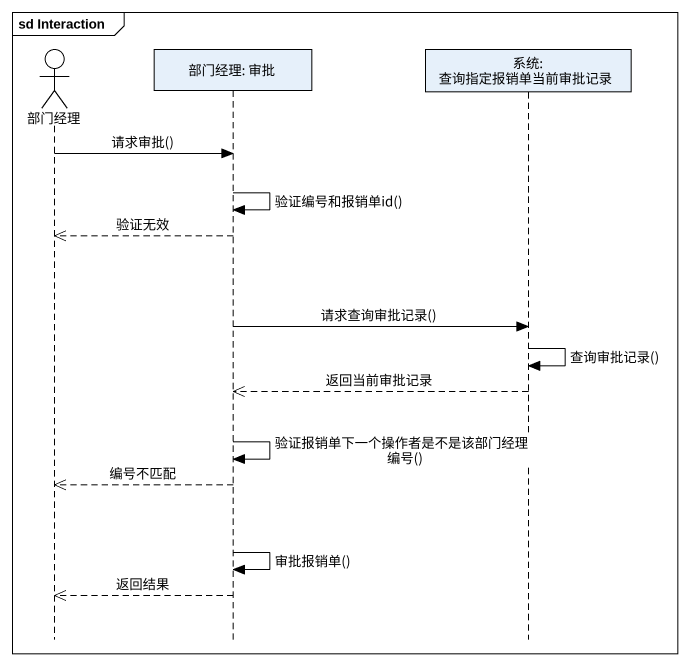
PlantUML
@startuml
mainframe sd Interaction
hide footbox
actor 部门经理
participant "部门经理: 审批" as 部门经理_审批
participant "系统: 查询指定报销单当前审批记录" as 系统_查询指定报销单当前审批记录

部门经理 -> 部门经理_审批 : 请求审批()
部门经理_审批 -> 部门经理_审批 : 验证编号和报销单id()
部门经理_审批 -->> 部门经理 : 验证无效
部门经理_审批 -> 系统_查询指定报销单当前审批记录 : 请求查询审批记录()
系统_查询指定报销单当前审批记录 -> 系统_查询指定报销单当前审批记录 : 查询审批记录()
系统_查询指定报销单当前审批记录 -->> 部门经理_审批 : 返回当前审批记录
部门经理_审批 -> 部门经理_审批 : 验证报销单下一个操作者是不是该部门经理编号()
部门经理_审批 -->> 部门经理 : 编号不匹配
部门经理_审批 -> 部门经理_审批 : 审批报销单()
部门经理_审批 -->> 部门经理 : 返回结果
@enduml
